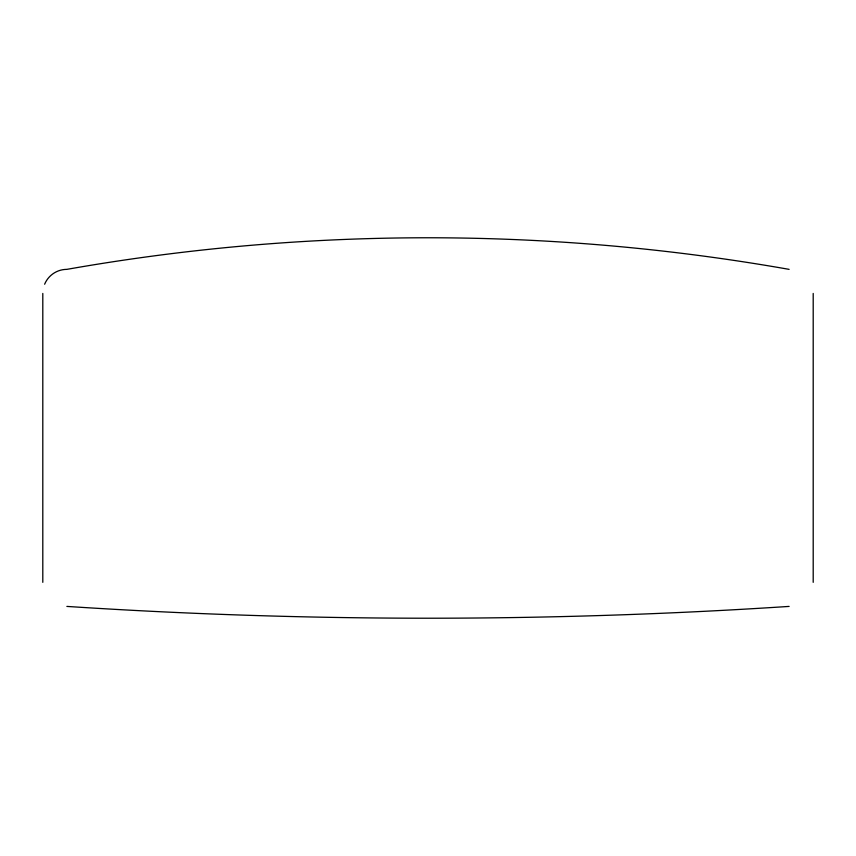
<?xml version="1.0" encoding="UTF-8"?>
<svg xmlns="http://www.w3.org/2000/svg" width="856" height="856" viewBox="0 0 856 856"><rect width="100%" height="100%" fill="white"/><g stroke="black" fill="none" stroke-linecap="round" stroke-linejoin="round"><path stroke-width="1.28" d="M789.125 606.412C548.717 622.152 307.283 622.152 66.875 606.412M813.2 293.437L813.2 582.337M42.8 293.437L42.8 582.337M789.125 269.362A2079.641 2079.641 0 0 0 66.875 269.362A24.075 24.075 0 0 0 44.63 284.224"/></g></svg>
